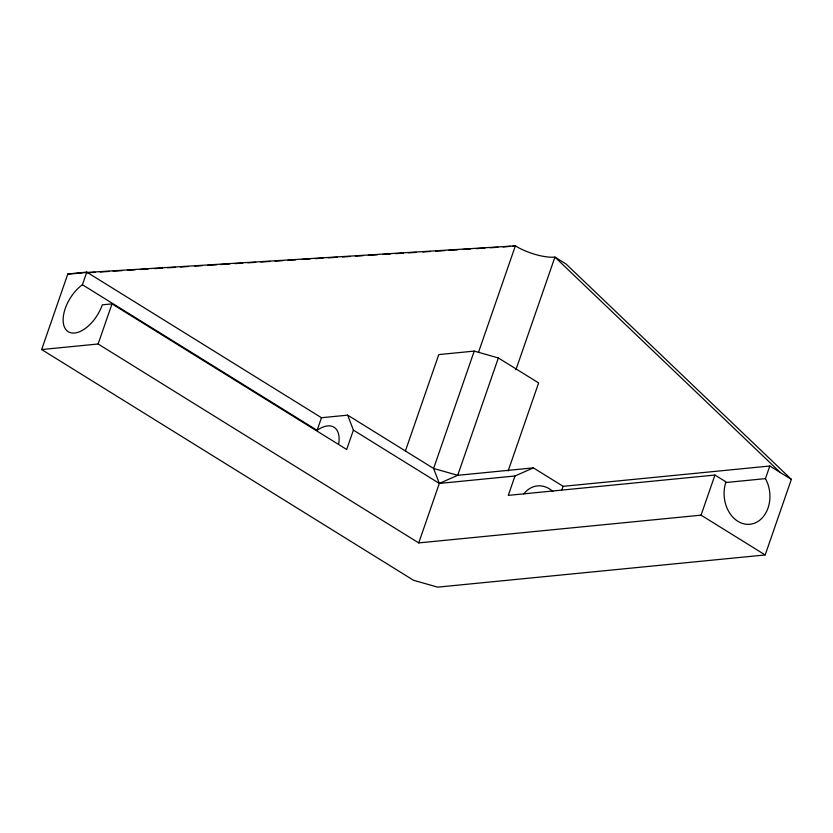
<?xml version="1.0" encoding="UTF-8"?>
<svg xmlns="http://www.w3.org/2000/svg" width="833" height="833" viewBox="0 0 833 833"><rect width="100%" height="100%" fill="white"/><g stroke="black" fill="none" stroke-linecap="round" stroke-linejoin="round"><path stroke-width="1.25" d="M41.65 349.548L67.817 273.995L86.788 272.131L321.476 417.729L347.673 415.157L433.597 468.458L457.713 475.31L533.38 467.875L563.139 486.326L769.807 466.011L791.35 479.381L765.183 554.945L437.679 587.14L413.564 580.289L41.65 349.548L98.117 343.998L418.728 542.908L701.063 515.158L765.183 554.945M347.673 415.157L353.4 430.12L346.695 449.497L112.007 303.889L102.292 304.847A29.478 16.004 -58.2 0 1 66.609 330.409A29.478 16.004 -58.2 0 1 82.415 284.74L86.788 272.131M98.117 343.998L112.007 303.889M338.719 443.687A29.478 16.004 -58.2 0 0 317.102 430.349L321.476 417.729M405.338 451.163L438.783 354.587L474.237 351.099L498.353 357.951L538.628 382.93L508.151 470.947M474.237 351.099L433.597 468.458L439.324 483.432L418.728 542.908M478.475 352.432L515.377 245.86A29.478 9.496 19.1 0 0 554.934 257.095L565.961 263.936L791.35 479.381M498.353 357.951L457.713 475.31L439.324 483.432L353.4 430.12M515.908 369.779L554.934 257.095L780.323 472.54M533.38 467.875L514.992 475.987L508.286 495.364L714.953 475.049L725.98 481.891A29.478 22.855 84.4 0 0 749.627 524.301A29.478 22.855 84.4 0 0 765.433 478.631L769.807 466.011M561.942 489.773L563.139 486.326M701.063 515.158L714.953 475.049M510.525 246.339L503.07 246.984M512.951 246.099L515.377 245.86L77.531 273.037M439.324 483.432L514.992 475.987M725.397 482.567L765.433 478.631M67.817 273.995L80.77 273.182M87.246 272.787L95.014 272.308M100.199 271.985L109.269 271.423M113.153 271.173L122.222 270.61M127.407 270.298L135.175 269.809M140.361 269.486L148.128 269.007M154.605 268.601L162.383 268.122M167.558 267.799L175.336 267.32M180.511 266.997L188.289 266.518M194.766 266.112L202.534 265.633M207.719 265.31L216.788 264.748M220.672 264.509L229.741 263.946M234.927 263.624L242.695 263.134M247.88 262.822L255.648 262.333M260.833 262.01L269.902 261.447M275.077 261.125L282.856 260.646M288.031 260.323L295.809 259.844M302.285 259.438L310.053 258.959M315.238 258.636L323.006 258.157M328.192 257.834L337.261 257.272M342.446 256.949L350.214 256.47M355.399 256.147L363.167 255.658M368.353 255.346L377.422 254.773M382.597 254.461L390.375 253.971M395.55 253.648L403.328 253.17M408.503 252.847L416.281 252.368M422.758 251.962L430.526 251.483M435.711 251.16L444.78 250.598M448.664 250.358L457.734 249.796M462.919 249.473L470.687 248.994M475.872 248.671L484.941 248.109M490.116 247.786L497.895 247.297M82.415 284.74L317.102 430.349M523.697 493.979A29.478 22.855 84.4 0 1 552.997 491.564"/></g></svg>
